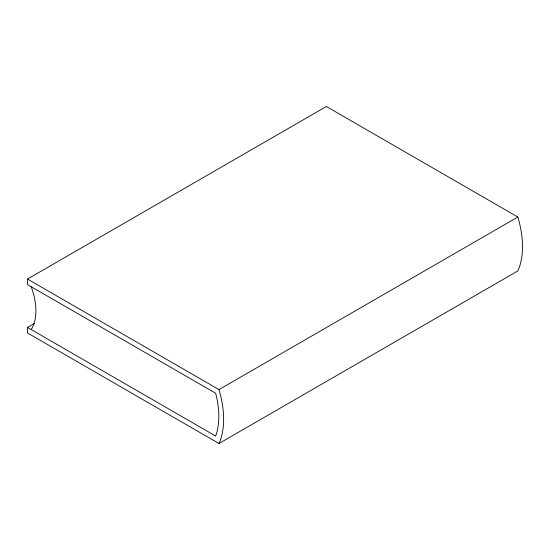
<?xml version="1.0" encoding="UTF-8"?>
<svg xmlns="http://www.w3.org/2000/svg" width="550" height="550" viewBox="0 0 550 550"><rect width="100%" height="100%" fill="white"/><g stroke="black" fill="none" stroke-linecap="round" stroke-linejoin="round"><path stroke-width="0.82" d="M27.5 327.408L215.634 436.026L215.82 435.579A79.042 45.636 60 0 0 215.82 393.876L215.634 393.223L27.5 284.604L27.5 279.043L326.37 106.494L517.832 217.037A85.855 49.569 60 0 1 517.832 270.957L218.962 443.506L27.5 332.963L27.5 327.408L34.189 323.544M27.5 279.043L218.962 389.586L517.832 217.037M218.962 389.586A85.855 49.569 60 0 1 218.962 443.506M31.226 286.756A55.323 31.941 60 0 1 31.226 329.56"/></g></svg>
